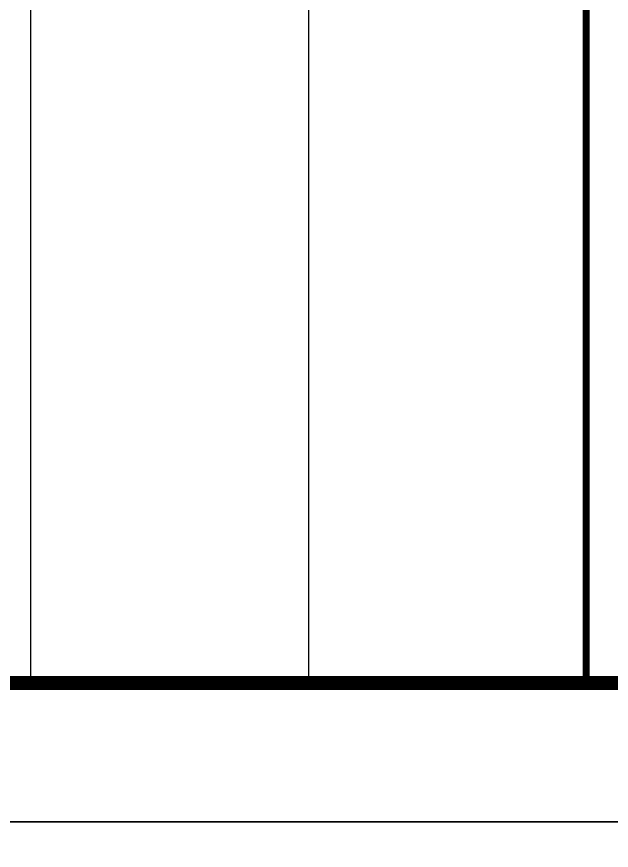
# Model space of a CAD drawing. Extents: x 2506385 to 2810062, y -487803 to -193521.
# Drawn here: x 2776962 to 2781242, y -450243 to -444240 of the extents above; entities that cross this region are included whole.
import ezdxf

# ---------------------------------------------------------------- set-up
doc = ezdxf.new("R2010")
doc.units = 0
doc.header["$LTSCALE"] = 1000
doc.header["$MEASUREMENT"] = 0
doc.layers.add('PUB_TITLE', color=4, linetype='Continuous')

# ---------------------------------------------------------------- blocks, each defined once
blk = doc.blocks.new('EWW')
at = {"layer": 'PUB_TITLE'}
for p, q in [((-165269.8, 273754.6), (-158269.8, 273754.6)), ((-165269.8, 271754.6), (-158269.8, 271754.6))]:
    blk.add_line(p, q, dxfattribs=at)
at = {"layer": 'PUB_TITLE', "const_width": 50}
blk.add_lwpolyline([(-165269.8, 263754.6), (-165269.8, 275754.6), (-158269.8, 275754.6), (-158269.8, 263754.6)], close=True, dxfattribs=at)

msp = doc.modelspace()

# ---------------------------------------------------------------- linework, layer by layer
at = {"layer": 'PUB_TITLE', "linetype": 'ByBlock'}
for points in [[(2768061.7, -375738.7), (2768061.7, -450038.7), (2810061.7, -450038.7), (2810061.7, -375738.7)], [(2768061.7, -471038.7), (2805211.7, -471038.7), (2805211.7, -450038.7), (2768061.7, -450038.7)]]:
    msp.add_lwpolyline(points, close=True, dxfattribs=at)
at = {"layer": 'PUB_TITLE', "linetype": 'ByBlock', "const_width": 100}
msp.add_lwpolyline([(2769061.7, -378238.7), (2769061.7, -449038.7), (2809061.7, -449038.7), (2809061.7, -378238.7)], close=True, dxfattribs=at)

# ---------------------------------------------------------------- block references
at = {"rotation": 270}
msp.add_blockref('EWW', (2505307.1, -607308.5), dxfattribs=at)

doc.saveas('drawing.dxf')
